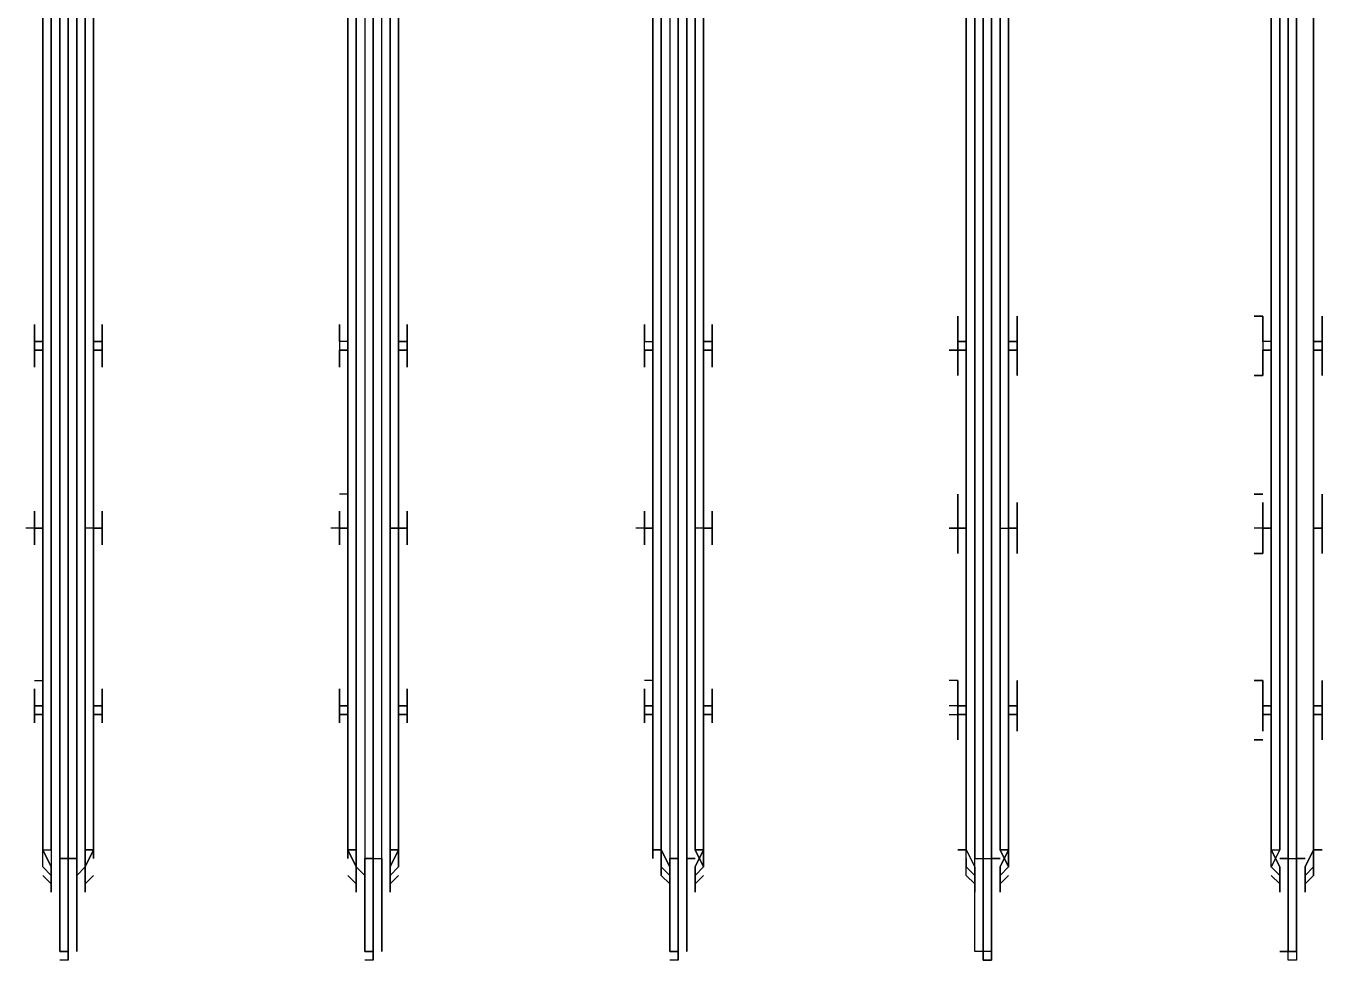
# Model space of a CAD drawing. Header units: metres. Extents: x 531263 to 531754, y 2674954 to 2675327.
# Drawn here: x 531503.4062 to 531503.6178, y 2675212.9394 to 2675213.0919 of the extents above; entities that cross this region are included whole.
import ezdxf

# ---------------------------------------------------------------- set-up
doc = ezdxf.new("R2010")
doc.units = ezdxf.units.M
doc.header["$MEASUREMENT"] = 0
doc.layers.add('IDT', color=7, linetype='Continuous')

# ---------------------------------------------------------------- blocks, each defined once
blk = doc.blocks.new('IDT')
at = {"layer": 'IDT', "color": 0, "lineweight": 25}
for p, q in [((14.14562, 14.81944), (14.14701, 14.81944)), ((14.14562, 14.80284), (14.14562, 14.81944)), ((14.14562, 14.81944), (14.14701, 14.81944)), ((14.14562, 14.80284), (14.14562, 14.81944)), ((14.14562, 14.80284), (14.14562, 14.81805)), ((14.14562, 14.81805), (14.14562, 14.80284)), ((14.14701, 14.81805), (14.14562, 14.81805)), ((14.14562, 14.81805), (14.14701, 14.81805)), ((14.14701, 14.81944), (14.14701, 14.80284)), ((14.14701, 14.81944), (14.14701, 14.80284)), ((14.14701, 14.80284), (14.14701, 14.81805)), ((14.14701, 14.81805), (14.14839, 14.81805)), ((14.14839, 14.81805), (14.14701, 14.81805)), ((14.14701, 14.81805), (14.14701, 14.80284)), ((14.19542, 14.80284), (14.19542, 14.81944)), ((14.19542, 14.81944), (14.19542, 14.80284)), ((14.1968, 14.81944), (14.19542, 14.81944)), ((14.19542, 14.81944), (14.1968, 14.81944)), ((14.19542, 14.80284), (14.19542, 14.81805)), ((14.19542, 14.81805), (14.1968, 14.81805)), ((14.19542, 14.80284), (14.19542, 14.81805)), ((14.19542, 14.81805), (14.1968, 14.81805)), ((14.1968, 14.80284), (14.1968, 14.81944)), ((14.1968, 14.81944), (14.1968, 14.80284)), ((14.1968, 14.81805), (14.19818, 14.81805)), ((14.1968, 14.81805), (14.19818, 14.81805)), ((14.19818, 14.81805), (14.19818, 14.80284)), ((14.19818, 14.81805), (14.19818, 14.80284)), ((14.24521, 14.80284), (14.24521, 14.81805)), ((14.24521, 14.81805), (14.24521, 14.80284)), ((14.24659, 14.80284), (14.24659, 14.81944)), ((14.24659, 14.81944), (14.24659, 14.80284)), ((14.24659, 14.80284), (14.24659, 14.81944)), ((14.24659, 14.80284), (14.24659, 14.81944)), ((14.24659, 14.81944), (14.24798, 14.81944)), ((14.24798, 14.81805), (14.24659, 14.81805)), ((14.24659, 14.81805), (14.24798, 14.81805)), ((14.24798, 14.81805), (14.24659, 14.81805)), ((14.24659, 14.81805), (14.24798, 14.81805)), ((14.24798, 14.80284), (14.24798, 14.81805)), ((14.24798, 14.81805), (14.24798, 14.80284)), ((14.295, 14.80284), (14.295, 14.81805)), ((14.295, 14.81805), (14.295, 14.80284)), ((14.29639, 14.80284), (14.29639, 14.81944)), ((14.29639, 14.81944), (14.29639, 14.80284)), ((14.29639, 14.81944), (14.29639, 14.80284)), ((14.29639, 14.80284), (14.29639, 14.81944)), ((14.29639, 14.81944), (14.29777, 14.81944)), ((14.29777, 14.81805), (14.29639, 14.81805)), ((14.29639, 14.81805), (14.29777, 14.81805)), ((14.29777, 14.81805), (14.29639, 14.81805)), ((14.29639, 14.81805), (14.29777, 14.81805)), ((14.29777, 14.80284), (14.29777, 14.81805)), ((14.29777, 14.81805), (14.29777, 14.80284)), ((14.3448, 14.80284), (14.3448, 14.81805)), ((14.3448, 14.81805), (14.3448, 14.80284)), ((14.34618, 14.81944), (14.34618, 14.80284)), ((14.34618, 14.80284), (14.34618, 14.81944)), ((14.34618, 14.80284), (14.34618, 14.81944)), ((14.34618, 14.81944), (14.34618, 14.80284)), ((14.34618, 14.81944), (14.34756, 14.81944)), ((14.34756, 14.81805), (14.34618, 14.81805)), ((14.34618, 14.81805), (14.34756, 14.81805)), ((14.34756, 14.81805), (14.34618, 14.81805)), ((14.34618, 14.81805), (14.34756, 14.81805)), ((14.34756, 14.81805), (14.34756, 14.80284)), ((14.34756, 14.80284), (14.34756, 14.81805)), ((14.14424, 14.80699), (14.14424, 14.80837)), ((14.14424, 14.80837), (14.14424, 14.80699)), ((14.14424, 14.80422), (14.14424, 14.80837)), ((14.14424, 14.80837), (14.14424, 14.80422)), ((14.14839, 14.80422), (14.14839, 14.80837)), ((14.14839, 14.80837), (14.14839, 14.80699)), ((14.14839, 14.80699), (14.14839, 14.80837)), ((14.14839, 14.80837), (14.14839, 14.80422)), ((14.19403, 14.80422), (14.19403, 14.80837)), ((14.19403, 14.80837), (14.19403, 14.80699)), ((14.19403, 14.80699), (14.19403, 14.80837)), ((14.19403, 14.80837), (14.19403, 14.80422)), ((14.19818, 14.80422), (14.19818, 14.80837)), ((14.19818, 14.80837), (14.19818, 14.80699)), ((14.19818, 14.80422), (14.19818, 14.80837)), ((14.19818, 14.80837), (14.19818, 14.80699)), ((14.24383, 14.80422), (14.24383, 14.80837)), ((14.24383, 14.80837), (14.24383, 14.80699)), ((14.24383, 14.80699), (14.24383, 14.80837)), ((14.24383, 14.80837), (14.24383, 14.80422)), ((14.24798, 14.80422), (14.24798, 14.80837)), ((14.24798, 14.80837), (14.24798, 14.80422)), ((14.24798, 14.80699), (14.24798, 14.80837)), ((14.24798, 14.80837), (14.24798, 14.80699)), ((14.29362, 14.80422), (14.29362, 14.80837)), ((14.29362, 14.80837), (14.29362, 14.80699)), ((14.29362, 14.80699), (14.29362, 14.80837)), ((14.29362, 14.80837), (14.29362, 14.80422)), ((14.29915, 14.80422), (14.29915, 14.80837)), ((14.29915, 14.80837), (14.29915, 14.80699)), ((14.29915, 14.80699), (14.29915, 14.80837)), ((14.29915, 14.80837), (14.29915, 14.80422)), ((14.34341, 14.80422), (14.34341, 14.80837)), ((14.34341, 14.80837), (14.34341, 14.80699)), ((14.34341, 14.80699), (14.34341, 14.80837)), ((14.34341, 14.80837), (14.34341, 14.80422)), ((14.34895, 14.80422), (14.34895, 14.80837)), ((14.34895, 14.80837), (14.34895, 14.80699)), ((14.34895, 14.80699), (14.34895, 14.80837)), ((14.34895, 14.80837), (14.34895, 14.80422)), ((14.14286, 14.8056), (14.14424, 14.80699)), ((14.14424, 14.80699), (14.14286, 14.8056)), ((14.14286, 14.8056), (14.14286, 14.80145)), ((14.14286, 14.80145), (14.14286, 14.8056)), ((14.14286, 14.80422), (14.14424, 14.8056)), ((14.14424, 14.8056), (14.14286, 14.80422)), ((14.14839, 14.80699), (14.14977, 14.8056)), ((14.14977, 14.8056), (14.14839, 14.80699)), ((14.14977, 14.80422), (14.14839, 14.8056)), ((14.14839, 14.8056), (14.14977, 14.80422)), ((14.14977, 14.80422), (14.14839, 14.8056)), ((14.14839, 14.8056), (14.14977, 14.80422)), ((14.19403, 14.80699), (14.19265, 14.8056)), ((14.19265, 14.8056), (14.19403, 14.80699)), ((14.19403, 14.8056), (14.19265, 14.80422)), ((14.19265, 14.80422), (14.19403, 14.8056)), ((14.19403, 14.8056), (14.19265, 14.80422)), ((14.19265, 14.80422), (14.19403, 14.8056)), ((14.19818, 14.80699), (14.19957, 14.8056)), ((14.19818, 14.80699), (14.19957, 14.8056)), ((14.19957, 14.80422), (14.19818, 14.8056)), ((14.19957, 14.80422), (14.19818, 14.8056)), ((14.19957, 14.8056), (14.19957, 14.80145)), ((14.19957, 14.8056), (14.19957, 14.80145)), ((14.24383, 14.80699), (14.24244, 14.8056)), ((14.24244, 14.8056), (14.24383, 14.80699)), ((14.24383, 14.8056), (14.24244, 14.80422)), ((14.24244, 14.80422), (14.24383, 14.8056)), ((14.24383, 14.8056), (14.24244, 14.80422)), ((14.24244, 14.80422), (14.24383, 14.8056)), ((14.24936, 14.8056), (14.24798, 14.80699)), ((14.24798, 14.80699), (14.24936, 14.8056)), ((14.24798, 14.8056), (14.24936, 14.80422)), ((14.24936, 14.80422), (14.24798, 14.8056)), ((14.24936, 14.8056), (14.24936, 14.80145)), ((14.24936, 14.80145), (14.24936, 14.8056)), ((14.29362, 14.80699), (14.29224, 14.8056)), ((14.29224, 14.8056), (14.29362, 14.80699)), ((14.29362, 14.8056), (14.29224, 14.80422)), ((14.29224, 14.80422), (14.29362, 14.8056)), ((14.29362, 14.8056), (14.29362, 14.80145)), ((14.29362, 14.80145), (14.29362, 14.8056)), ((14.29777, 14.8056), (14.29915, 14.80422)), ((14.29915, 14.80422), (14.29777, 14.8056)), ((14.29915, 14.80699), (14.30054, 14.8056)), ((14.30054, 14.8056), (14.29915, 14.80699)), ((14.29915, 14.8056), (14.29915, 14.80145)), ((14.29915, 14.80145), (14.29915, 14.8056)), ((14.34341, 14.80699), (14.34203, 14.8056)), ((14.34203, 14.8056), (14.34341, 14.80699)), ((14.34341, 14.80145), (14.34341, 14.8056)), ((14.34341, 14.8056), (14.34341, 14.80145)), ((14.34341, 14.80422), (14.3448, 14.8056)), ((14.3448, 14.8056), (14.34341, 14.80422)), ((14.34895, 14.80699), (14.35033, 14.8056)), ((14.35033, 14.8056), (14.34895, 14.80699)), ((14.34895, 14.80145), (14.34895, 14.8056)), ((14.34895, 14.8056), (14.35033, 14.80422)), ((14.34895, 14.80145), (14.34895, 14.8056)), ((14.34895, 14.8056), (14.35033, 14.80422)), ((14.14286, 14.80284), (14.14286, 14.80422)), ((14.14286, 14.80422), (14.14286, 14.80284)), ((14.14286, 14.80145), (14.14424, 14.80422)), ((14.14424, 14.80422), (14.14286, 14.80145)), ((14.14977, 14.80145), (14.14839, 14.80422)), ((14.14839, 14.80422), (14.14977, 14.80145)), ((14.14839, 14.80145), (14.14977, 14.80422)), ((14.14839, 14.80145), (14.14977, 14.80422)), ((14.14977, 14.80422), (14.14977, 14.80284)), ((14.14977, 14.80422), (14.14977, 14.80284)), ((14.19265, 14.80422), (14.19265, 14.80284)), ((14.19265, 14.80284), (14.19265, 14.80422)), ((14.19265, 14.80422), (14.19403, 14.80145)), ((14.19265, 14.80145), (14.19403, 14.80422)), ((14.19403, 14.80422), (14.19265, 14.80145)), ((14.19403, 14.80145), (14.19265, 14.80422)), ((14.19957, 14.80145), (14.19818, 14.80422)), ((14.19957, 14.80145), (14.19818, 14.80422)), ((14.19957, 14.80284), (14.19957, 14.80422)), ((14.19957, 14.80284), (14.19957, 14.80422)), ((14.24244, 14.80422), (14.24244, 14.80284)), ((14.24244, 14.80284), (14.24244, 14.80422)), ((14.24244, 14.80422), (14.24383, 14.80145)), ((14.24244, 14.80145), (14.24383, 14.80422)), ((14.24383, 14.80422), (14.24244, 14.80145)), ((14.24383, 14.80145), (14.24244, 14.80422)), ((14.24936, 14.80145), (14.24798, 14.80422)), ((14.24798, 14.80422), (14.24936, 14.80145)), ((14.24936, 14.80422), (14.24936, 14.80284)), ((14.24936, 14.80284), (14.24936, 14.80422)), ((14.29224, 14.80422), (14.29224, 14.80284)), ((14.29224, 14.80284), (14.29224, 14.80422)), ((14.29224, 14.80145), (14.29362, 14.80422)), ((14.29362, 14.80422), (14.29224, 14.80145)), ((14.30054, 14.80145), (14.29915, 14.80422)), ((14.29915, 14.80422), (14.30054, 14.80145)), ((14.29915, 14.80422), (14.29915, 14.80284)), ((14.29915, 14.80284), (14.29915, 14.80422)), ((14.34203, 14.80145), (14.34341, 14.80422)), ((14.34341, 14.80422), (14.34203, 14.80145)), ((14.34341, 14.80284), (14.34341, 14.80422)), ((14.34341, 14.80422), (14.34341, 14.80284)), ((14.35033, 14.80145), (14.34895, 14.80422)), ((14.34895, 14.80422), (14.35033, 14.80145)), ((14.35033, 14.80422), (14.35033, 14.80284)), ((14.35033, 14.80422), (14.35033, 14.80284)), ((14.14286, 14.80145), (14.14147, 14.80145)), ((14.14147, 14.80145), (14.14286, 14.80145)), ((14.14286, 14.80145), (14.14286, 14.80284)), ((14.14286, 14.80284), (14.14286, 14.80145)), ((14.14286, 14.80145), (14.14286, 14.60366)), ((14.14286, 14.60366), (14.14286, 14.80145)), ((14.14286, 14.80145), (14.14286, 14.61058)), ((14.14286, 14.61058), (14.14286, 14.80145)), ((14.14562, 14.80284), (14.14424, 14.80284)), ((14.14424, 14.80284), (14.14562, 14.80284)), ((14.14562, 14.80284), (14.14562, 14.61058)), ((14.14562, 14.61058), (14.14562, 14.80284)), ((14.14562, 14.80284), (14.14562, 14.60366)), ((14.14562, 14.60366), (14.14562, 14.80284)), ((14.14701, 14.80284), (14.14562, 14.80284)), ((14.14701, 14.80284), (14.14562, 14.80284)), ((14.14701, 14.80284), (14.14701, 14.60366)), ((14.14701, 14.60366), (14.14701, 14.80284)), ((14.14701, 14.80284), (14.14701, 14.61058)), ((14.14701, 14.61058), (14.14701, 14.80284)), ((14.14701, 14.80284), (14.14839, 14.80284)), ((14.14839, 14.80284), (14.14701, 14.80284)), ((14.14977, 14.80145), (14.14839, 14.80145)), ((14.14977, 14.80145), (14.14839, 14.80145)), ((14.14839, 14.61058), (14.14839, 14.80145)), ((14.14839, 14.80145), (14.14839, 14.60366)), ((14.14977, 14.80284), (14.14977, 14.80145)), ((14.14977, 14.80284), (14.14977, 14.80145)), ((14.14977, 14.60366), (14.14977, 14.80145)), ((14.14977, 14.80145), (14.14977, 14.61058)), ((14.19265, 14.80145), (14.19265, 14.80284)), ((14.19265, 14.80284), (14.19265, 14.80145)), ((14.19403, 14.80145), (14.19265, 14.80145)), ((14.19265, 14.80145), (14.19403, 14.80145)), ((14.19265, 14.60366), (14.19265, 14.80145)), ((14.19265, 14.80145), (14.19265, 14.61058)), ((14.19542, 14.80284), (14.19403, 14.80284)), ((14.19403, 14.80284), (14.19542, 14.80284)), ((14.19403, 14.61058), (14.19403, 14.80145)), ((14.19403, 14.80145), (14.19403, 14.60366)), ((14.19542, 14.80284), (14.19542, 14.61058)), ((14.19542, 14.61058), (14.19542, 14.80284)), ((14.1968, 14.80284), (14.19542, 14.80284)), ((14.19542, 14.80284), (14.19542, 14.60366)), ((14.19542, 14.60366), (14.19542, 14.80284)), ((14.1968, 14.80284), (14.19542, 14.80284)), ((14.19818, 14.80284), (14.1968, 14.80284)), ((14.19818, 14.80284), (14.1968, 14.80284)), ((14.1968, 14.60366), (14.1968, 14.80284)), ((14.1968, 14.80284), (14.1968, 14.61058)), ((14.19818, 14.61058), (14.19818, 14.80284)), ((14.19818, 14.80284), (14.19818, 14.60366)), ((14.19957, 14.80284), (14.19957, 14.80145)), ((14.19957, 14.80284), (14.19957, 14.80145)), ((14.19957, 14.80145), (14.19957, 14.61058)), ((14.19957, 14.61058), (14.19957, 14.80145)), ((14.19957, 14.80145), (14.20095, 14.80145)), ((14.20095, 14.80145), (14.19957, 14.80145)), ((14.19957, 14.80145), (14.19957, 14.60366)), ((14.19957, 14.60366), (14.19957, 14.80145)), ((14.24244, 14.80145), (14.24244, 14.80284)), ((14.24244, 14.80284), (14.24244, 14.80145)), ((14.24383, 14.80145), (14.24244, 14.80145)), ((14.24244, 14.80145), (14.24383, 14.80145)), ((14.24244, 14.60366), (14.24244, 14.80145)), ((14.24244, 14.80145), (14.24244, 14.61058)), ((14.24521, 14.80284), (14.24383, 14.80284)), ((14.24383, 14.80284), (14.24521, 14.80284)), ((14.24383, 14.61058), (14.24383, 14.80145)), ((14.24383, 14.80145), (14.24383, 14.60366)), ((14.24521, 14.61058), (14.24521, 14.80284)), ((14.24521, 14.80284), (14.24521, 14.60366)), ((14.24798, 14.80284), (14.24659, 14.80284)), ((14.24659, 14.80284), (14.24798, 14.80284)), ((14.24798, 14.80284), (14.24659, 14.80284)), ((14.24798, 14.80284), (14.24659, 14.80284)), ((14.24659, 14.80284), (14.24659, 14.60366)), ((14.24659, 14.60366), (14.24659, 14.80284)), ((14.24659, 14.80284), (14.24659, 14.61058)), ((14.24659, 14.61058), (14.24659, 14.80284)), ((14.24798, 14.61058), (14.24798, 14.80284)), ((14.24798, 14.60366), (14.24798, 14.80284)), ((14.25074, 14.80145), (14.24936, 14.80145)), ((14.24936, 14.80145), (14.25074, 14.80145)), ((14.24936, 14.61058), (14.24936, 14.80145)), ((14.24936, 14.80145), (14.24936, 14.60366)), ((14.25074, 14.80145), (14.25074, 14.80284)), ((14.25074, 14.80284), (14.25074, 14.80145)), ((14.25074, 14.60366), (14.25074, 14.80145)), ((14.25074, 14.80145), (14.25074, 14.61058)), ((14.29224, 14.80145), (14.29224, 14.80284)), ((14.29224, 14.80284), (14.29224, 14.80145)), ((14.29362, 14.80145), (14.29224, 14.80145)), ((14.29224, 14.80145), (14.29362, 14.80145)), ((14.29224, 14.60366), (14.29224, 14.80145)), ((14.29224, 14.80145), (14.29224, 14.61058)), ((14.29362, 14.61058), (14.29362, 14.80145)), ((14.29362, 14.80145), (14.29362, 14.60366)), ((14.29639, 14.80284), (14.295, 14.80284)), ((14.295, 14.80284), (14.295, 14.61058)), ((14.29639, 14.80284), (14.295, 14.80284)), ((14.295, 14.80284), (14.295, 14.60366)), ((14.29777, 14.80284), (14.29639, 14.80284)), ((14.29777, 14.80284), (14.29639, 14.80284)), ((14.29639, 14.80284), (14.29777, 14.80284)), ((14.29777, 14.80284), (14.29639, 14.80284)), ((14.29639, 14.61058), (14.29639, 14.80284)), ((14.29639, 14.80284), (14.29639, 14.61058)), ((14.29639, 14.60366), (14.29639, 14.80284)), ((14.29639, 14.80284), (14.29639, 14.60366)), ((14.29777, 14.61058), (14.29777, 14.80284)), ((14.29777, 14.60366), (14.29777, 14.80284)), ((14.29915, 14.80145), (14.30054, 14.80145)), ((14.30054, 14.80145), (14.29915, 14.80145)), ((14.29915, 14.61058), (14.29915, 14.80145)), ((14.29915, 14.80145), (14.29915, 14.60366)), ((14.30054, 14.80145), (14.30054, 14.80284)), ((14.30054, 14.80284), (14.30054, 14.80145)), ((14.30054, 14.60366), (14.30054, 14.80145)), ((14.30054, 14.80145), (14.30054, 14.61058)), ((14.34203, 14.80145), (14.34203, 14.80284)), ((14.34203, 14.80284), (14.34203, 14.80145)), ((14.34203, 14.80145), (14.34341, 14.80145)), ((14.34341, 14.80145), (14.34203, 14.80145)), ((14.34203, 14.80145), (14.34203, 14.60781)), ((14.34203, 14.60781), (14.34203, 14.80145)), ((14.34341, 14.80145), (14.34341, 14.60781)), ((14.34341, 14.60781), (14.34341, 14.80145)), ((14.3448, 14.80284), (14.34618, 14.80284)), ((14.34618, 14.80284), (14.3448, 14.80284)), ((14.3448, 14.80284), (14.3448, 14.60781)), ((14.3448, 14.60781), (14.3448, 14.80284)), ((14.34756, 14.80284), (14.34618, 14.80284)), ((14.34618, 14.80284), (14.34756, 14.80284)), ((14.34756, 14.80284), (14.34618, 14.80284)), ((14.34618, 14.80284), (14.34756, 14.80284)), ((14.34618, 14.60781), (14.34618, 14.80284)), ((14.34618, 14.80284), (14.34618, 14.60781)), ((14.34618, 14.60781), (14.34618, 14.80284)), ((14.34618, 14.80284), (14.34618, 14.60781)), ((14.34756, 14.80284), (14.34756, 14.60781)), ((14.34756, 14.60781), (14.34756, 14.80284)), ((14.35033, 14.80145), (14.34895, 14.80145)), ((14.35033, 14.80145), (14.34895, 14.80145)), ((14.34895, 14.80145), (14.34895, 14.60781)), ((14.34895, 14.60781), (14.34895, 14.80145)), ((14.35033, 14.80284), (14.35033, 14.80145)), ((14.35033, 14.80284), (14.35033, 14.80145)), ((14.35033, 14.60781), (14.35033, 14.80145)), ((14.35033, 14.80145), (14.35033, 14.60781)), ((14.14147, 14.77932), (14.14147, 14.78347)), ((14.14147, 14.78347), (14.14147, 14.77932)), ((14.14147, 14.78071), (14.14147, 14.78209)), ((14.14147, 14.78209), (14.14147, 14.78071)), ((14.14977, 14.77932), (14.14977, 14.78347)), ((14.14977, 14.78347), (14.14977, 14.77932)), ((14.15254, 14.78347), (14.15115, 14.78347)), ((14.15115, 14.78347), (14.15254, 14.78347)), ((14.15115, 14.78209), (14.15115, 14.78071)), ((14.15115, 14.78071), (14.15115, 14.78209)), ((14.19127, 14.78071), (14.19127, 14.78209)), ((14.19127, 14.78209), (14.19127, 14.78071)), ((14.19265, 14.77932), (14.19265, 14.78347)), ((14.19265, 14.78347), (14.19265, 14.77932)), ((14.20095, 14.77932), (14.20095, 14.78347)), ((14.20095, 14.78347), (14.20095, 14.77932)), ((14.20095, 14.78071), (14.20095, 14.78209)), ((14.20095, 14.78071), (14.20095, 14.78209)), ((14.24244, 14.77932), (14.24244, 14.78347)), ((14.24244, 14.78347), (14.24244, 14.77932)), ((14.24244, 14.78071), (14.24244, 14.78209)), ((14.24244, 14.78209), (14.24244, 14.78071)), ((14.25074, 14.77932), (14.25074, 14.78347)), ((14.25074, 14.78347), (14.25074, 14.77932)), ((14.25074, 14.78209), (14.25074, 14.78071)), ((14.25074, 14.78071), (14.25074, 14.78209)), ((14.29224, 14.77932), (14.29224, 14.78347)), ((14.29224, 14.78347), (14.29224, 14.77932)), ((14.29224, 14.78071), (14.29224, 14.78209)), ((14.29224, 14.78209), (14.29224, 14.78071)), ((14.30054, 14.77932), (14.30054, 14.78347)), ((14.30054, 14.78347), (14.30054, 14.77932)), ((14.30054, 14.78209), (14.30054, 14.78071)), ((14.30054, 14.78071), (14.30054, 14.78209)), ((14.34203, 14.77932), (14.34203, 14.78347)), ((14.34203, 14.78347), (14.34203, 14.77932)), ((14.34203, 14.78071), (14.34203, 14.78209)), ((14.34203, 14.78209), (14.34203, 14.78071)), ((14.35033, 14.77932), (14.35033, 14.78347)), ((14.35033, 14.78347), (14.35033, 14.77932)), ((14.35033, 14.78209), (14.35033, 14.78071)), ((14.35033, 14.78071), (14.35033, 14.78209)), ((14.14147, 14.77932), (14.14147, 14.78071)), ((14.14147, 14.78071), (14.14147, 14.77932)), ((14.15115, 14.78071), (14.15115, 14.77932)), ((14.15115, 14.77932), (14.15115, 14.78071)), ((14.19127, 14.78071), (14.19127, 14.77932)), ((14.19127, 14.77932), (14.19127, 14.78071)), ((14.20095, 14.78071), (14.20095, 14.77932)), ((14.20095, 14.77932), (14.20095, 14.78071)), ((14.24106, 14.77932), (14.24106, 14.78071)), ((14.24106, 14.78071), (14.24106, 14.77932)), ((14.25212, 14.77932), (14.25212, 14.78071)), ((14.25212, 14.78071), (14.25212, 14.77932)), ((14.29085, 14.77932), (14.29085, 14.78071)), ((14.29085, 14.78071), (14.29085, 14.77932)), ((14.30192, 14.77932), (14.30192, 14.78071)), ((14.30192, 14.78071), (14.30192, 14.77932)), ((14.34065, 14.77932), (14.34065, 14.78071)), ((14.34065, 14.78071), (14.34065, 14.77932)), ((14.35171, 14.77932), (14.35171, 14.78071)), ((14.35171, 14.78071), (14.35171, 14.77932)), ((14.14286, 14.77932), (14.14147, 14.77932)), ((14.14147, 14.77932), (14.14286, 14.77932)), ((14.14147, 14.77794), (14.14147, 14.77932)), ((14.14147, 14.77932), (14.14147, 14.77794)), ((14.14147, 14.77794), (14.14147, 14.77932)), ((14.14147, 14.77932), (14.14147, 14.77518)), ((14.14147, 14.77518), (14.14147, 14.77794)), ((14.14147, 14.77379), (14.14147, 14.77794)), ((14.14147, 14.77794), (14.14286, 14.77794)), ((14.14286, 14.77794), (14.14147, 14.77794)), ((14.14147, 14.77794), (14.14147, 14.77379)), ((14.15115, 14.77932), (14.14977, 14.77932)), ((14.14977, 14.77932), (14.15115, 14.77932)), ((14.15115, 14.77932), (14.14977, 14.77932)), ((14.14977, 14.77932), (14.14977, 14.77379)), ((14.14977, 14.77794), (14.14977, 14.77932)), ((14.14977, 14.77932), (14.15115, 14.77932)), ((14.15115, 14.77794), (14.14977, 14.77794)), ((14.14977, 14.77794), (14.15115, 14.77794)), ((14.14977, 14.77379), (14.14977, 14.77794)), ((14.15115, 14.77794), (14.15115, 14.77932)), ((14.15115, 14.77932), (14.15115, 14.77794)), ((14.15115, 14.77518), (14.15115, 14.77794)), ((14.15115, 14.77794), (14.15115, 14.77518)), ((14.19127, 14.77794), (14.19127, 14.77932)), ((14.19127, 14.77932), (14.19127, 14.77794)), ((14.19127, 14.77932), (14.19265, 14.77932)), ((14.19265, 14.77932), (14.19127, 14.77932)), ((14.19265, 14.77794), (14.19127, 14.77794)), ((14.19127, 14.77794), (14.19265, 14.77794)), ((14.19127, 14.77518), (14.19127, 14.77794)), ((14.19127, 14.77794), (14.19127, 14.77518)), ((14.19265, 14.77794), (14.19265, 14.77932)), ((14.19265, 14.77932), (14.19265, 14.77794)), ((14.19265, 14.77379), (14.19265, 14.77794)), ((14.19265, 14.77794), (14.19265, 14.77379)), ((14.20095, 14.77932), (14.19957, 14.77932)), ((14.19957, 14.77932), (14.20095, 14.77932)), ((14.20095, 14.77794), (14.19957, 14.77794)), ((14.19957, 14.77794), (14.20095, 14.77794)), ((14.20233, 14.77932), (14.20095, 14.77932)), ((14.20095, 14.77932), (14.20095, 14.77794)), ((14.20095, 14.77518), (14.20095, 14.77932)), ((14.20095, 14.77932), (14.20095, 14.77794)), ((14.20095, 14.77794), (14.20095, 14.77932)), ((14.20095, 14.77794), (14.20095, 14.77379)), ((14.20095, 14.77794), (14.20095, 14.77379)), ((14.20095, 14.77794), (14.20233, 14.77794)), ((14.20095, 14.77518), (14.20095, 14.77794)), ((14.24106, 14.77794), (14.24106, 14.77932)), ((14.24106, 14.77932), (14.24106, 14.77794)), ((14.24244, 14.77932), (14.24106, 14.77932)), ((14.24106, 14.77932), (14.24244, 14.77932)), ((14.24106, 14.77518), (14.24106, 14.77794)), ((14.24106, 14.77794), (14.24106, 14.77518)), ((14.24244, 14.77794), (14.24106, 14.77794)), ((14.24106, 14.77794), (14.24244, 14.77794)), ((14.24244, 14.77932), (14.24244, 14.77794)), ((14.24244, 14.77794), (14.24244, 14.77932)), ((14.24244, 14.77379), (14.24244, 14.77794)), ((14.24244, 14.77794), (14.24244, 14.77379)), ((14.25212, 14.77932), (14.25074, 14.77932)), ((14.25074, 14.77932), (14.25212, 14.77932)), ((14.25074, 14.77794), (14.25074, 14.77932)), ((14.25074, 14.77932), (14.25212, 14.77932)), ((14.25212, 14.77932), (14.25074, 14.77932)), ((14.25074, 14.77932), (14.25074, 14.77379)), ((14.25074, 14.77794), (14.25212, 14.77794)), ((14.25212, 14.77794), (14.25074, 14.77794)), ((14.25074, 14.77379), (14.25074, 14.77794)), ((14.25212, 14.77794), (14.25212, 14.77932)), ((14.25212, 14.77932), (14.25212, 14.77794)), ((14.25212, 14.77794), (14.25212, 14.77518)), ((14.25212, 14.77518), (14.25212, 14.77794)), ((14.29085, 14.77794), (14.29085, 14.77932)), ((14.29085, 14.77932), (14.29085, 14.77794)), ((14.29224, 14.77932), (14.29085, 14.77932)), ((14.29085, 14.77932), (14.29224, 14.77932)), ((14.29085, 14.77518), (14.29085, 14.77794)), ((14.29085, 14.77794), (14.29085, 14.77518)), ((14.29224, 14.77794), (14.29085, 14.77794)), ((14.29085, 14.77794), (14.29224, 14.77794)), ((14.29224, 14.77932), (14.29224, 14.77794)), ((14.29224, 14.77794), (14.29224, 14.77932)), ((14.29224, 14.77379), (14.29224, 14.77794)), ((14.29224, 14.77794), (14.29224, 14.77379)), ((14.30192, 14.77932), (14.30054, 14.77932)), ((14.30054, 14.77932), (14.30192, 14.77932)), ((14.30054, 14.77379), (14.30054, 14.77932)), ((14.30054, 14.77932), (14.30192, 14.77932)), ((14.30192, 14.77932), (14.30054, 14.77932)), ((14.30054, 14.77932), (14.30054, 14.77794)), ((14.30054, 14.77794), (14.30192, 14.77794)), ((14.30192, 14.77794), (14.30054, 14.77794)), ((14.30054, 14.77794), (14.30054, 14.77379)), ((14.30192, 14.77794), (14.30192, 14.77932)), ((14.30192, 14.77932), (14.30192, 14.77794)), ((14.30192, 14.77518), (14.30192, 14.77794)), ((14.30192, 14.77794), (14.30192, 14.77518)), ((14.34065, 14.77794), (14.34065, 14.77932)), ((14.34065, 14.77932), (14.34065, 14.77794)), ((14.34203, 14.77932), (14.34065, 14.77932)), ((14.34065, 14.77932), (14.34203, 14.77932)), ((14.34065, 14.77518), (14.34065, 14.77794)), ((14.34065, 14.77794), (14.34065, 14.77518)), ((14.34203, 14.77794), (14.34065, 14.77794)), ((14.34065, 14.77794), (14.34203, 14.77794)), ((14.34203, 14.77932), (14.34203, 14.77794)), ((14.34203, 14.77794), (14.34203, 14.77932)), ((14.34203, 14.77379), (14.34203, 14.77794)), ((14.34203, 14.77794), (14.34203, 14.77379)), ((14.35033, 14.77794), (14.35033, 14.77932)), ((14.35033, 14.77932), (14.35171, 14.77932)), ((14.35171, 14.77932), (14.35033, 14.77932)), ((14.35033, 14.77932), (14.35033, 14.77794)), ((14.35171, 14.77932), (14.35033, 14.77932)), ((14.35033, 14.77932), (14.35171, 14.77932)), ((14.35033, 14.77379), (14.35033, 14.77794)), ((14.35033, 14.77794), (14.35171, 14.77794)), ((14.35171, 14.77794), (14.35033, 14.77794)), ((14.35033, 14.77794), (14.35033, 14.77379)), ((14.35171, 14.77794), (14.35171, 14.77932)), ((14.35171, 14.77932), (14.35171, 14.77794)), ((14.35171, 14.77794), (14.35171, 14.77518)), ((14.35171, 14.77518), (14.35171, 14.77794)), ((14.14147, 14.77518), (14.14147, 14.77379)), ((14.14147, 14.77379), (14.14147, 14.77518)), ((14.15115, 14.77379), (14.15115, 14.77518)), ((14.15115, 14.77518), (14.15115, 14.77379)), ((14.15254, 14.77379), (14.15115, 14.77379)), ((14.15115, 14.77379), (14.15254, 14.77379)), ((14.19127, 14.77379), (14.19127, 14.77518)), ((14.19127, 14.77518), (14.19127, 14.77379)), ((14.20095, 14.77379), (14.20095, 14.77518)), ((14.20095, 14.77379), (14.20095, 14.77518)), ((14.20095, 14.77379), (14.20233, 14.77379)), ((14.24244, 14.77379), (14.24244, 14.77518)), ((14.24244, 14.77518), (14.24244, 14.77379)), ((14.25074, 14.77379), (14.25074, 14.77518)), ((14.25074, 14.77518), (14.25074, 14.77379)), ((14.25074, 14.77379), (14.25212, 14.77379)), ((14.29224, 14.77379), (14.29224, 14.77518)), ((14.29224, 14.77518), (14.29224, 14.77379)), ((14.30054, 14.77518), (14.30054, 14.77379)), ((14.30054, 14.77379), (14.30054, 14.77518)), ((14.34203, 14.77379), (14.34203, 14.77518)), ((14.34203, 14.77518), (14.34203, 14.77379)), ((14.35033, 14.77379), (14.35033, 14.77518)), ((14.35033, 14.77518), (14.35033, 14.77379)), ((14.35171, 14.77379), (14.35033, 14.77379)), ((14.14147, 14.75166), (14.14147, 14.75304)), ((14.14147, 14.75304), (14.14147, 14.7489)), ((14.14147, 14.7489), (14.14147, 14.75304)), ((14.14147, 14.75304), (14.14147, 14.75166)), ((14.14977, 14.7489), (14.14977, 14.75304)), ((14.14977, 14.75304), (14.14977, 14.7489)), ((14.15115, 14.75304), (14.15115, 14.75166)), ((14.15115, 14.75166), (14.15115, 14.75304)), ((14.15115, 14.75304), (14.15254, 14.75304)), ((14.15254, 14.75304), (14.15115, 14.75304)), ((14.19127, 14.75166), (14.19127, 14.75304)), ((14.19127, 14.75304), (14.19127, 14.75166)), ((14.19265, 14.7489), (14.19265, 14.75304)), ((14.19265, 14.75304), (14.19265, 14.7489)), ((14.20095, 14.7489), (14.20095, 14.75304)), ((14.20095, 14.75304), (14.20095, 14.7489)), ((14.20095, 14.75166), (14.20095, 14.75304)), ((14.20095, 14.75304), (14.20095, 14.75166)), ((14.24244, 14.7489), (14.24244, 14.75304)), ((14.24244, 14.75304), (14.24244, 14.75166)), ((14.24244, 14.75166), (14.24244, 14.75304)), ((14.24244, 14.75304), (14.24244, 14.7489)), ((14.25074, 14.75304), (14.25074, 14.7489)), ((14.25074, 14.7489), (14.25074, 14.75304)), ((14.25074, 14.75304), (14.25074, 14.75166)), ((14.25074, 14.75166), (14.25074, 14.75304)), ((14.29224, 14.74336), (14.29224, 14.75304)), ((14.29224, 14.75304), (14.29224, 14.75166)), ((14.29224, 14.75166), (14.29224, 14.75304)), ((14.29224, 14.75304), (14.29224, 14.7489)), ((14.30054, 14.75304), (14.30054, 14.75166)), ((14.30054, 14.75166), (14.30054, 14.75304)), ((14.30054, 14.7489), (14.30054, 14.75304)), ((14.30054, 14.75304), (14.30054, 14.7489)), ((14.34203, 14.7489), (14.34203, 14.75304)), ((14.34203, 14.75304), (14.34203, 14.75166)), ((14.34203, 14.75166), (14.34203, 14.75304)), ((14.34203, 14.75304), (14.34203, 14.7489)), ((14.35033, 14.7489), (14.35033, 14.75304)), ((14.35033, 14.75304), (14.35033, 14.75166)), ((14.35033, 14.75166), (14.35033, 14.75304)), ((14.35033, 14.75304), (14.35033, 14.7489)), ((14.14147, 14.75166), (14.14147, 14.74613)), ((14.14147, 14.7489), (14.14147, 14.75166)), ((14.15115, 14.75166), (14.15115, 14.7489)), ((14.15115, 14.7489), (14.15115, 14.75166)), ((14.19127, 14.7489), (14.19127, 14.75166)), ((14.19127, 14.75166), (14.19127, 14.7489)), ((14.20095, 14.7489), (14.20095, 14.75166)), ((14.20095, 14.75166), (14.20095, 14.7489)), ((14.24106, 14.7489), (14.24106, 14.75166)), ((14.24106, 14.75166), (14.24106, 14.7489)), ((14.25212, 14.7489), (14.25212, 14.75166)), ((14.25212, 14.75166), (14.25212, 14.7489)), ((14.29085, 14.7489), (14.29085, 14.75166)), ((14.29085, 14.75166), (14.29085, 14.7489)), ((14.30192, 14.7489), (14.30192, 14.75166)), ((14.30192, 14.75166), (14.30192, 14.7489)), ((14.34065, 14.7489), (14.34065, 14.75166)), ((14.34065, 14.75166), (14.34065, 14.7489)), ((14.35171, 14.7489), (14.35171, 14.75166)), ((14.35171, 14.75166), (14.35171, 14.7489)), ((14.14147, 14.74613), (14.14147, 14.7489)), ((14.14147, 14.7489), (14.14286, 14.7489)), ((14.14286, 14.7489), (14.14147, 14.7489)), ((14.14147, 14.7489), (14.14147, 14.74336)), ((14.14147, 14.74336), (14.14147, 14.7489)), ((14.14147, 14.7489), (14.14286, 14.7489)), ((14.14286, 14.7489), (14.14147, 14.7489)), ((14.14147, 14.7489), (14.14286, 14.7489)), ((14.14286, 14.7489), (14.14147, 14.7489)), ((14.14147, 14.7489), (14.14286, 14.7489)), ((14.14286, 14.7489), (14.14147, 14.7489)), ((14.14977, 14.7489), (14.14977, 14.74336)), ((14.14977, 14.74336), (14.14977, 14.7489)), ((14.14977, 14.7489), (14.15115, 14.7489)), ((14.15115, 14.7489), (14.14977, 14.7489)), ((14.14977, 14.7489), (14.15115, 14.7489)), ((14.15115, 14.7489), (14.14977, 14.7489)), ((14.14977, 14.7489), (14.15115, 14.7489)), ((14.15115, 14.7489), (14.14977, 14.7489)), ((14.15115, 14.7489), (14.15115, 14.74613)), ((14.15115, 14.74613), (14.15115, 14.7489)), ((14.15115, 14.7489), (14.15254, 14.7489)), ((14.19265, 14.7489), (14.19127, 14.7489)), ((14.19127, 14.7489), (14.19265, 14.7489)), ((14.19265, 14.7489), (14.19127, 14.7489)), ((14.19127, 14.7489), (14.19265, 14.7489)), ((14.19265, 14.7489), (14.19127, 14.7489)), ((14.19127, 14.7489), (14.19265, 14.7489)), ((14.19127, 14.74613), (14.19127, 14.7489)), ((14.19127, 14.7489), (14.19127, 14.74613)), ((14.19403, 14.7489), (14.19265, 14.7489)), ((14.19265, 14.7489), (14.19265, 14.74336)), ((14.19265, 14.74336), (14.19265, 14.7489)), ((14.20095, 14.7489), (14.19957, 14.7489)), ((14.19957, 14.7489), (14.20095, 14.7489)), ((14.19957, 14.7489), (14.20095, 14.7489)), ((14.20095, 14.7489), (14.19957, 14.7489)), ((14.20095, 14.74336), (14.20095, 14.7489)), ((14.20095, 14.7489), (14.20095, 14.74336)), ((14.20095, 14.74613), (14.20095, 14.7489)), ((14.20095, 14.7489), (14.20233, 14.7489)), ((14.20233, 14.7489), (14.20095, 14.7489)), ((14.20095, 14.7489), (14.20095, 14.74613)), ((14.20095, 14.7489), (14.20233, 14.7489)), ((14.24106, 14.74613), (14.24106, 14.7489)), ((14.24106, 14.7489), (14.24106, 14.74613)), ((14.24244, 14.7489), (14.24106, 14.7489)), ((14.24106, 14.7489), (14.24244, 14.7489)), ((14.24244, 14.7489), (14.24106, 14.7489)), ((14.24106, 14.7489), (14.24244, 14.7489)), ((14.24244, 14.7489), (14.24106, 14.7489)), ((14.24106, 14.7489), (14.24244, 14.7489)), ((14.24244, 14.7489), (14.24244, 14.74336)), ((14.24244, 14.74336), (14.24244, 14.7489)), ((14.24244, 14.7489), (14.24383, 14.7489)), ((14.25074, 14.74336), (14.25074, 14.7489)), ((14.25074, 14.7489), (14.25212, 14.7489)), ((14.25212, 14.7489), (14.25074, 14.7489)), ((14.25074, 14.7489), (14.25074, 14.74336)), ((14.25074, 14.7489), (14.25212, 14.7489)), ((14.25212, 14.7489), (14.25074, 14.7489)), ((14.25074, 14.7489), (14.25212, 14.7489)), ((14.25212, 14.7489), (14.25074, 14.7489)), ((14.25212, 14.7489), (14.25212, 14.74613)), ((14.25212, 14.74613), (14.25212, 14.7489)), ((14.25212, 14.7489), (14.25351, 14.7489)), ((14.29224, 14.7489), (14.29085, 14.7489)), ((14.29085, 14.7489), (14.29224, 14.7489)), ((14.29224, 14.7489), (14.29085, 14.7489)), ((14.29085, 14.7489), (14.29224, 14.7489)), ((14.29224, 14.7489), (14.29085, 14.7489)), ((14.29085, 14.7489), (14.29085, 14.74613)), ((14.29085, 14.74613), (14.29085, 14.7489)), ((14.29224, 14.7489), (14.29362, 14.7489)), ((14.29362, 14.7489), (14.29224, 14.7489)), ((14.29224, 14.7489), (14.29224, 14.74336)), ((14.30192, 14.7489), (14.30054, 14.7489)), ((14.30054, 14.7489), (14.30192, 14.7489)), ((14.30192, 14.7489), (14.30054, 14.7489)), ((14.30054, 14.7489), (14.30054, 14.74336)), ((14.30054, 14.74336), (14.30054, 14.7489)), ((14.30054, 14.7489), (14.30192, 14.7489)), ((14.30192, 14.7489), (14.30054, 14.7489)), ((14.30054, 14.7489), (14.30192, 14.7489)), ((14.30054, 14.7489), (14.30192, 14.7489)), ((14.30192, 14.7489), (14.30054, 14.7489)), ((14.30192, 14.7489), (14.30192, 14.74613)), ((14.30192, 14.74613), (14.30192, 14.7489)), ((14.30192, 14.7489), (14.3033, 14.7489)), ((14.34203, 14.7489), (14.34065, 14.7489)), ((14.34065, 14.7489), (14.34203, 14.7489)), ((14.34065, 14.74613), (14.34065, 14.7489)), ((14.34065, 14.7489), (14.34203, 14.7489)), ((14.34203, 14.7489), (14.34065, 14.7489)), ((14.34065, 14.7489), (14.34065, 14.74613)), ((14.34203, 14.74336), (14.34203, 14.7489)), ((14.34203, 14.7489), (14.34203, 14.74336)), ((14.34203, 14.7489), (14.34341, 14.7489)), ((14.35171, 14.7489), (14.35033, 14.7489)), ((14.35033, 14.7489), (14.35171, 14.7489)), ((14.35171, 14.7489), (14.35033, 14.7489)), ((14.35033, 14.7489), (14.35171, 14.7489)), ((14.35033, 14.74336), (14.35033, 14.7489)), ((14.35033, 14.7489), (14.35171, 14.7489)), ((14.35171, 14.7489), (14.35033, 14.7489)), ((14.35033, 14.7489), (14.35033, 14.74336)), ((14.35171, 14.7489), (14.35171, 14.74613)), ((14.35171, 14.74613), (14.35171, 14.7489)), ((14.35171, 14.7489), (14.35309, 14.7489)), ((14.14147, 14.74613), (14.14147, 14.74475)), ((14.14147, 14.74475), (14.14147, 14.74613)), ((14.15115, 14.74613), (14.15115, 14.74475)), ((14.15115, 14.74475), (14.15115, 14.74613)), ((14.19127, 14.74475), (14.19127, 14.74613)), ((14.19127, 14.74613), (14.19127, 14.74475)), ((14.20095, 14.74613), (14.20095, 14.74475)), ((14.20095, 14.74475), (14.20095, 14.74613)), ((14.24244, 14.74475), (14.24244, 14.74613)), ((14.24244, 14.74613), (14.24244, 14.74475)), ((14.25074, 14.74613), (14.25074, 14.74475)), ((14.25074, 14.74475), (14.25074, 14.74613)), ((14.29224, 14.74475), (14.29224, 14.74613)), ((14.29224, 14.74613), (14.29224, 14.74475)), ((14.30054, 14.74613), (14.30054, 14.74475)), ((14.30054, 14.74475), (14.30054, 14.74613)), ((14.34203, 14.74475), (14.34203, 14.74613)), ((14.34203, 14.74613), (14.34203, 14.74475)), ((14.35033, 14.74613), (14.35033, 14.74475)), ((14.35033, 14.74475), (14.35033, 14.74613)), ((14.15254, 14.74336), (14.15115, 14.74336)), ((14.15115, 14.74336), (14.15254, 14.74336)), ((14.30054, 14.74336), (14.30192, 14.74336)), ((14.14147, 14.72262), (14.14147, 14.724)), ((14.14147, 14.724), (14.14147, 14.71985)), ((14.14147, 14.71985), (14.14147, 14.724)), ((14.14147, 14.724), (14.14147, 14.72262)), ((14.14147, 14.71985), (14.14147, 14.72262)), ((14.14147, 14.72262), (14.14147, 14.71985)), ((14.14977, 14.71985), (14.14977, 14.724)), ((14.14977, 14.724), (14.14977, 14.71985)), ((14.15115, 14.724), (14.15115, 14.72262)), ((14.15115, 14.72262), (14.15115, 14.724)), ((14.15115, 14.724), (14.15254, 14.724)), ((14.15254, 14.724), (14.15115, 14.724)), ((14.15115, 14.71985), (14.15115, 14.72262)), ((14.15115, 14.72262), (14.15115, 14.71985)), ((14.19127, 14.72262), (14.19127, 14.724)), ((14.19127, 14.724), (14.19127, 14.72262)), ((14.19127, 14.71985), (14.19127, 14.72262)), ((14.19127, 14.72262), (14.19127, 14.71985)), ((14.19265, 14.71985), (14.19265, 14.724)), ((14.19265, 14.724), (14.19265, 14.71847)), ((14.20095, 14.71985), (14.20095, 14.724)), ((14.20095, 14.724), (14.20095, 14.72262)), ((14.20095, 14.72262), (14.20095, 14.724)), ((14.20095, 14.724), (14.20095, 14.71985)), ((14.20095, 14.71985), (14.20095, 14.72262)), ((14.20095, 14.72262), (14.20095, 14.71985)), ((14.24106, 14.71985), (14.24106, 14.72262)), ((14.24106, 14.72262), (14.24106, 14.71985)), ((14.24244, 14.71847), (14.24244, 14.724)), ((14.24244, 14.724), (14.24244, 14.72262)), ((14.24244, 14.72262), (14.24244, 14.724)), ((14.24244, 14.724), (14.24244, 14.71985)), ((14.25074, 14.71985), (14.25074, 14.724)), ((14.25074, 14.72262), (14.25074, 14.724)), ((14.25074, 14.71985), (14.25074, 14.724)), ((14.25074, 14.72262), (14.25074, 14.724)), ((14.25212, 14.71985), (14.25212, 14.72262)), ((14.25212, 14.72262), (14.25212, 14.71985)), ((14.29085, 14.71985), (14.29085, 14.72262)), ((14.29085, 14.72262), (14.29085, 14.71985)), ((14.29224, 14.72262), (14.29224, 14.724)), ((14.29224, 14.724), (14.29224, 14.71985)), ((14.29224, 14.71985), (14.29224, 14.724)), ((14.29224, 14.724), (14.29224, 14.72262)), ((14.30054, 14.724), (14.30054, 14.71985)), ((14.30054, 14.71985), (14.30054, 14.724)), ((14.30054, 14.724), (14.30054, 14.72262)), ((14.30054, 14.72262), (14.30054, 14.724)), ((14.30192, 14.71985), (14.30192, 14.72262)), ((14.30192, 14.72262), (14.30192, 14.71985)), ((14.34065, 14.71985), (14.34065, 14.72262)), ((14.34065, 14.72262), (14.34065, 14.71985)), ((14.34203, 14.71985), (14.34203, 14.724)), ((14.34203, 14.724), (14.34203, 14.72262)), ((14.34203, 14.72262), (14.34203, 14.724)), ((14.34203, 14.724), (14.34203, 14.71985)), ((14.35033, 14.71985), (14.35033, 14.724)), ((14.35033, 14.724), (14.35033, 14.72262)), ((14.35033, 14.72262), (14.35033, 14.724)), ((14.35033, 14.724), (14.35033, 14.71985)), ((14.35171, 14.71985), (14.35171, 14.72262)), ((14.35171, 14.72262), (14.35171, 14.71985)), ((14.14147, 14.71985), (14.14286, 14.71985)), ((14.14286, 14.71985), (14.14147, 14.71985)), ((14.14147, 14.71985), (14.14147, 14.71847)), ((14.14147, 14.71847), (14.14147, 14.71985)), ((14.14147, 14.71985), (14.14147, 14.71847)), ((14.14147, 14.7157), (14.14147, 14.71985)), ((14.14147, 14.71847), (14.14286, 14.71847)), ((14.14286, 14.71847), (14.14147, 14.71847)), ((14.14147, 14.71847), (14.14147, 14.71432)), ((14.14147, 14.71432), (14.14147, 14.71847)), ((14.14147, 14.71847), (14.14147, 14.7157)), ((14.15115, 14.71985), (14.14977, 14.71985)), ((14.14977, 14.71985), (14.15115, 14.71985)), ((14.15115, 14.71985), (14.14977, 14.71985)), ((14.14977, 14.71985), (14.14977, 14.71432)), ((14.15115, 14.71985), (14.14977, 14.71985)), ((14.14977, 14.71985), (14.14977, 14.71847)), ((14.14977, 14.71847), (14.15115, 14.71847)), ((14.14977, 14.71432), (14.14977, 14.71847)), ((14.14977, 14.71847), (14.15115, 14.71847)), ((14.15115, 14.71847), (14.15115, 14.71985)), ((14.15115, 14.71847), (14.15115, 14.71985)), ((14.15115, 14.71847), (14.15115, 14.7157)), ((14.15115, 14.7157), (14.15115, 14.71847)), ((14.19265, 14.71985), (14.19127, 14.71985)), ((14.19127, 14.71985), (14.19265, 14.71985)), ((14.19127, 14.71847), (14.19127, 14.71985)), ((14.19127, 14.71985), (14.19127, 14.71847)), ((14.19265, 14.71847), (14.19127, 14.71847)), ((14.19127, 14.71847), (14.19265, 14.71847)), ((14.19127, 14.7157), (14.19127, 14.71847)), ((14.19127, 14.71847), (14.19127, 14.7157)), ((14.19265, 14.71847), (14.19265, 14.71985)), ((14.19265, 14.71432), (14.19265, 14.71847)), ((14.19265, 14.71847), (14.19265, 14.71432)), ((14.20095, 14.71985), (14.19957, 14.71985)), ((14.19957, 14.71985), (14.20095, 14.71985)), ((14.20095, 14.71847), (14.19957, 14.71847)), ((14.19957, 14.71847), (14.20095, 14.71847)), ((14.20095, 14.71847), (14.20095, 14.71985)), ((14.20095, 14.71985), (14.20095, 14.71847)), ((14.20095, 14.71847), (14.20095, 14.71985)), ((14.20095, 14.71985), (14.20233, 14.71985)), ((14.20233, 14.71985), (14.20095, 14.71985)), ((14.20095, 14.71985), (14.20095, 14.7157)), ((14.20095, 14.71432), (14.20095, 14.71847)), ((14.20095, 14.71847), (14.20095, 14.71432)), ((14.20095, 14.7157), (14.20095, 14.71847)), ((14.24244, 14.71985), (14.24106, 14.71985)), ((14.24106, 14.71985), (14.24244, 14.71985)), ((14.24106, 14.71847), (14.24106, 14.71985)), ((14.24106, 14.71985), (14.24106, 14.71847)), ((14.24106, 14.7157), (14.24106, 14.71847)), ((14.24106, 14.71847), (14.24106, 14.7157)), ((14.24244, 14.71847), (14.24106, 14.71847)), ((14.24106, 14.71847), (14.24244, 14.71847)), ((14.24244, 14.71985), (14.24244, 14.71847)), ((14.24244, 14.71847), (14.24244, 14.71432)), ((14.24244, 14.71432), (14.24244, 14.71847)), ((14.25074, 14.71847), (14.25074, 14.71985)), ((14.25074, 14.71985), (14.25212, 14.71985)), ((14.25212, 14.71985), (14.25074, 14.71985)), ((14.25074, 14.71985), (14.25212, 14.71985)), ((14.25074, 14.71432), (14.25074, 14.71985)), ((14.25074, 14.71985), (14.25212, 14.71985)), ((14.25212, 14.71847), (14.25074, 14.71847)), ((14.25212, 14.71847), (14.25074, 14.71847)), ((14.25074, 14.71847), (14.25074, 14.71432)), ((14.25212, 14.71985), (14.25212, 14.71847)), ((14.25212, 14.71985), (14.25212, 14.71847)), ((14.25212, 14.71847), (14.25212, 14.7157)), ((14.25212, 14.7157), (14.25212, 14.71847)), ((14.29085, 14.71847), (14.29085, 14.71985)), ((14.29085, 14.71985), (14.29085, 14.71847)), ((14.29224, 14.71985), (14.29085, 14.71985)), ((14.29085, 14.71985), (14.29224, 14.71985)), ((14.29224, 14.71847), (14.29085, 14.71847)), ((14.29085, 14.71847), (14.29224, 14.71847)), ((14.29085, 14.7157), (14.29085, 14.71847)), ((14.29085, 14.71847), (14.29085, 14.7157)), ((14.29224, 14.71985), (14.29224, 14.71432)), ((14.29224, 14.71432), (14.29224, 14.71985)), ((14.30054, 14.71985), (14.30192, 14.71985)), ((14.30192, 14.71985), (14.30054, 14.71985)), ((14.30192, 14.71985), (14.30054, 14.71985)), ((14.30054, 14.71985), (14.30054, 14.71847)), ((14.30054, 14.71985), (14.30054, 14.71847)), ((14.30054, 14.71432), (14.30054, 14.71847)), ((14.30054, 14.71847), (14.30192, 14.71847)), ((14.30054, 14.71847), (14.30054, 14.71432)), ((14.30054, 14.71847), (14.30192, 14.71847)), ((14.30192, 14.71847), (14.30192, 14.71985)), ((14.30192, 14.71847), (14.30192, 14.71985)), ((14.30192, 14.7157), (14.30192, 14.71847)), ((14.30192, 14.71847), (14.30192, 14.7157)), ((14.34065, 14.71847), (14.34065, 14.71985)), ((14.34065, 14.71985), (14.34065, 14.71847)), ((14.34203, 14.71985), (14.34065, 14.71985)), ((14.34065, 14.71985), (14.34203, 14.71985)), ((14.34065, 14.7157), (14.34065, 14.71847)), ((14.34065, 14.71847), (14.34065, 14.7157)), ((14.34203, 14.71847), (14.34065, 14.71847)), ((14.34065, 14.71847), (14.34203, 14.71847)), ((14.34203, 14.71985), (14.34203, 14.71847)), ((14.34203, 14.71432), (14.34203, 14.71985)), ((14.34203, 14.71847), (14.34203, 14.71432)), ((14.35171, 14.71985), (14.35033, 14.71985)), ((14.35033, 14.71985), (14.35033, 14.71847)), ((14.35033, 14.71847), (14.35033, 14.71985)), ((14.35033, 14.71985), (14.35171, 14.71985)), ((14.35033, 14.71985), (14.35171, 14.71985)), ((14.35171, 14.71847), (14.35033, 14.71847)), ((14.35033, 14.71847), (14.35033, 14.71432)), ((14.35033, 14.71432), (14.35033, 14.71847)), ((14.35033, 14.71847), (14.35171, 14.71847)), ((14.35171, 14.71985), (14.35171, 14.71847)), ((14.35171, 14.71847), (14.35171, 14.71985)), ((14.35171, 14.71847), (14.35171, 14.7157)), ((14.35171, 14.7157), (14.35171, 14.71847)), ((14.14147, 14.71432), (14.14147, 14.7157)), ((14.14147, 14.7157), (14.14147, 14.71432)), ((14.15115, 14.7157), (14.15115, 14.71432)), ((14.15115, 14.71432), (14.15115, 14.7157)), ((14.15115, 14.71432), (14.15254, 14.71432)), ((14.15254, 14.71432), (14.15115, 14.71432)), ((14.19127, 14.71432), (14.19127, 14.7157)), ((14.19127, 14.7157), (14.19127, 14.71432)), ((14.20095, 14.7157), (14.20095, 14.71432)), ((14.20095, 14.71432), (14.20095, 14.7157)), ((14.24244, 14.71432), (14.24244, 14.7157)), ((14.24244, 14.7157), (14.24244, 14.71432)), ((14.25074, 14.7157), (14.25074, 14.71432)), ((14.25074, 14.71432), (14.25074, 14.7157)), ((14.29224, 14.71432), (14.29224, 14.7157)), ((14.29224, 14.7157), (14.29224, 14.71432)), ((14.30054, 14.7157), (14.30054, 14.71432)), ((14.30054, 14.71432), (14.30054, 14.7157)), ((14.34203, 14.71432), (14.34203, 14.7157)), ((14.34203, 14.7157), (14.34203, 14.71432)), ((14.35033, 14.7157), (14.35033, 14.71432)), ((14.35033, 14.71432), (14.35033, 14.7157))]:
    blk.add_line(p, q, dxfattribs=at)

msp = doc.modelspace()

# ---------------------------------------------------------------- block references
at = {"layer": 'IDT', "color": 8, "rotation": 180}
msp.add_blockref('IDT', (531517.75928, 2675227.75885), dxfattribs=at)

doc.saveas('drawing.dxf')
